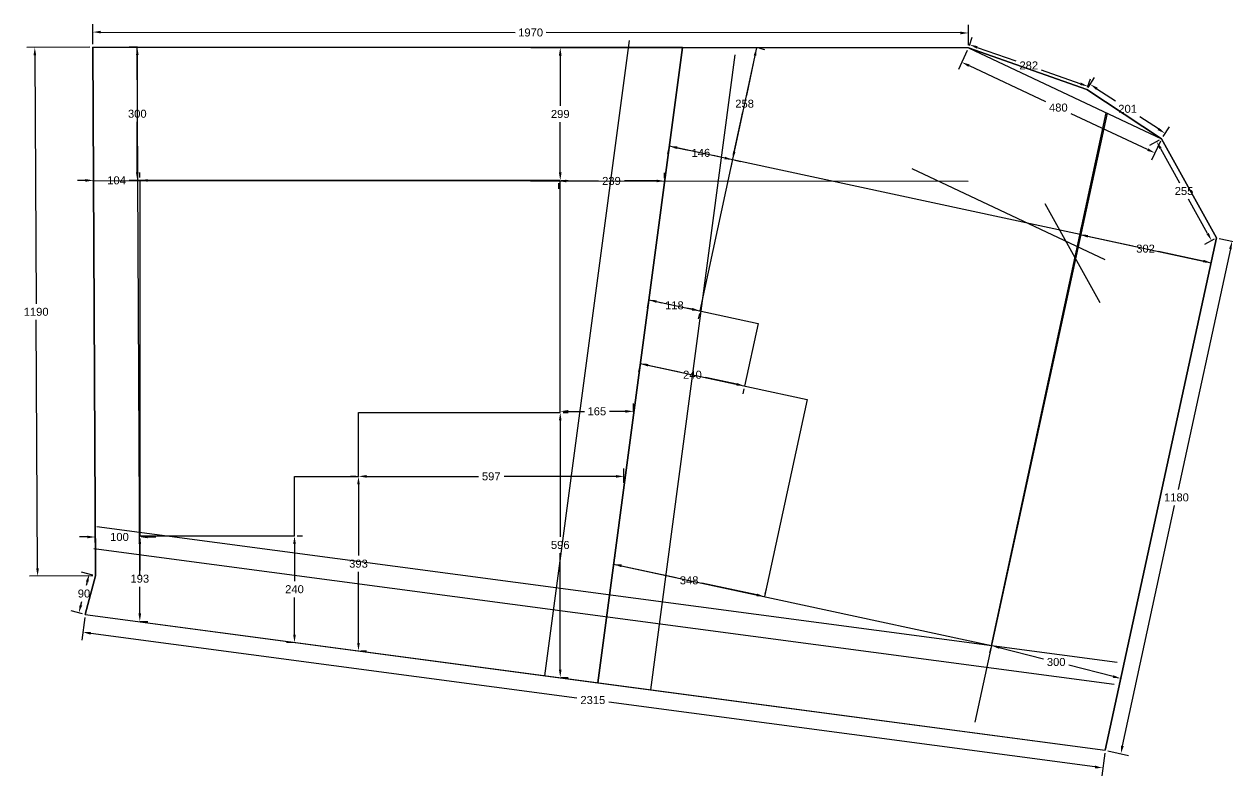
# Model space of a CAD drawing. Header units: inches. Extents: x -2903 to 3367, y -161 to 1064.
# Drawn here: x -679.21 to -652.13, y 558.26 to 575.18 of the extents above; entities that cross this region are included whole.
import ezdxf

# ---------------------------------------------------------------- set-up
doc = ezdxf.new("R2010")
doc.units = ezdxf.units.IN
doc.header["$MEASUREMENT"] = 0
doc.styles.get("Standard").update_dxf_attribs({"font": 'arial.ttf'})
doc.dimstyles.get("Standard").update_dxf_attribs({"dimtxt": 0.18, "dimasz": 0.18, "dimexe": 0.18, "dimexo": 0.0625, "dimgap": 0.09, "dimtad": 0, "dimtih": 1, "dimtoh": 1, "dimdec": 0, "dimlfac": 100, "dimzin": 0, "dimdsep": 46, "dimtxsty": 'Standard', "dimcen": 0.09, "dimadec": 0, "dimazin": 0, "dimtfac": 1, "dimtdec": 0, "dimtofl": 0, "dimtmove": 0, "dimatfit": 3, "dimfxl": 1, "dimtolj": 1, "dimtzin": 0, "dimarcsym": 0})

# ---------------------------------------------------------------- blocks, each defined once
blk = doc.blocks.new('*D396')
at = {"color": 0, "lineweight": -2, "transparency": 16777216}
for p, q in [((-677.843, 561.829), (-677.911, 561.316)), ((-677.709, 561.47), (-666.775, 560.015)), ((-655.118, 558.463), (-666.053, 559.919)), ((-654.895, 558.775), (-654.964, 558.261))]:
    blk.add_line(p, q, dxfattribs=at)
at = {"color": 0, "transparency": 16777216}
for points in [[(-677.705, 561.5), (-677.713, 561.441), (-677.887, 561.494)], [(-655.114, 558.493), (-655.122, 558.433), (-654.94, 558.439)]]:
    blk.add_solid(points, dxfattribs=at)
at = {"layer": 'Defpoints', "color": 0, "transparency": 16777216}
for p in [(-677.835, 561.891), (-654.887, 558.837), (-654.94, 558.439)]:
    blk.add_point(p, dxfattribs=at)
at = {"color": 0, "transparency": 16777216, "insert": (-666.414, 559.967), "char_height": 0.18, "attachment_point": 5}
blk.add_mtext('\\A1;2315', dxfattribs=at)
blk = doc.blocks.new('*D278')
at = {"color": 0, "lineweight": -2, "transparency": 16777216}
for p, q in [((-677.661, 562.777), (-677.917, 562.846)), ((-677.79, 562.625), (-677.811, 562.546)), ((-677.895, 561.908), (-678.151, 561.977)), ((-677.93, 562.104), (-677.909, 562.182))]:
    blk.add_line(p, q, dxfattribs=at)
at = {"color": 0, "transparency": 16777216}
for points in [[(-677.819, 562.633), (-677.761, 562.617), (-677.743, 562.799)], [(-677.959, 562.111), (-677.901, 562.096), (-677.977, 561.93)]]:
    blk.add_solid(points, dxfattribs=at)
at = {"layer": 'Defpoints', "color": 0, "transparency": 16777216}
for p in [(-677.743, 562.799), (-677.601, 562.76), (-677.835, 561.891)]:
    blk.add_point(p, dxfattribs=at)
at = {"color": 0, "transparency": 16777216, "insert": (-677.86, 562.364), "char_height": 0.18, "attachment_point": 5}
blk.add_mtext('\\A1;90', dxfattribs=at)
blk = doc.blocks.new('*D279')
at = {"color": 0, "lineweight": -2, "transparency": 16777216}
for p, q in [((-677.727, 574.66), (-679.147, 574.652)), ((-678.966, 574.473), (-678.937, 568.885)), ((-678.905, 562.933), (-678.935, 568.521)), ((-677.663, 562.76), (-679.084, 562.752))]:
    blk.add_line(p, q, dxfattribs=at)
at = {"color": 0, "transparency": 16777216}
for points in [[(-678.936, 574.473), (-678.996, 574.473), (-678.967, 574.653)], [(-678.875, 562.934), (-678.935, 562.933), (-678.904, 562.753)]]:
    blk.add_solid(points, dxfattribs=at)
at = {"layer": 'Defpoints', "color": 0, "transparency": 16777216}
for p in [(-678.967, 574.653), (-677.664, 574.66), (-677.601, 562.76)]:
    blk.add_point(p, dxfattribs=at)
at = {"color": 0, "transparency": 16777216, "insert": (-678.936, 568.703), "char_height": 0.18, "attachment_point": 5}
blk.add_mtext('\\A1;1190', dxfattribs=at)
blk = doc.blocks.new('*D280')
at = {"color": 0, "lineweight": -2, "transparency": 16777216}
for p, q in [((-677.664, 574.723), (-677.664, 575.177)), ((-677.484, 574.997), (-668.164, 574.988)), ((-658.144, 574.977), (-667.464, 574.987)), ((-657.964, 574.702), (-657.964, 575.157))]:
    blk.add_line(p, q, dxfattribs=at)
at = {"color": 0, "transparency": 16777216}
for points in [[(-677.484, 575.027), (-677.484, 574.967), (-677.664, 574.997)], [(-658.144, 575.007), (-658.144, 574.947), (-657.964, 574.977)]]:
    blk.add_solid(points, dxfattribs=at)
at = {"layer": 'Defpoints', "color": 0, "transparency": 16777216}
for p in [(-657.964, 574.977), (-677.664, 574.66), (-657.964, 574.64)]:
    blk.add_point(p, dxfattribs=at)
at = {"color": 0, "transparency": 16777216, "insert": (-667.814, 574.987), "char_height": 0.18, "attachment_point": 5}
blk.add_mtext('\\A1;1970', dxfattribs=at)
blk = doc.blocks.new('*D281')
at = {"color": 0, "lineweight": -2, "transparency": 16777216}
for p, q in [((-652.323, 570.355), (-651.859, 570.254)), ((-652.073, 570.117), (-653.247, 564.709)), ((-654.5, 558.937), (-653.326, 564.345)), ((-654.826, 558.824), (-654.362, 558.723))]:
    blk.add_line(p, q, dxfattribs=at)
at = {"color": 0, "transparency": 16777216}
for points in [[(-652.102, 570.123), (-652.044, 570.11), (-652.035, 570.293)], [(-654.529, 558.943), (-654.47, 558.931), (-654.538, 558.761)]]:
    blk.add_solid(points, dxfattribs=at)
at = {"layer": 'Defpoints', "color": 0, "transparency": 16777216}
for p in [(-652.384, 570.368), (-654.887, 558.837), (-654.538, 558.761)]:
    blk.add_point(p, dxfattribs=at)
at = {"color": 0, "transparency": 16777216, "insert": (-653.286, 564.527), "char_height": 0.18, "attachment_point": 5}
blk.add_mtext('\\A1;1180', dxfattribs=at)
blk = doc.blocks.new('*D282')
at = {"color": 0, "lineweight": -2, "transparency": 16777216}
for p, q in [((-657.991, 574.583), (-658.192, 574.156)), ((-657.952, 574.242), (-656.235, 573.435)), ((-653.934, 572.354), (-655.651, 573.161)), ((-653.647, 572.542), (-653.848, 572.115))]:
    blk.add_line(p, q, dxfattribs=at)
at = {"color": 0, "transparency": 16777216}
for points in [[(-657.94, 574.269), (-657.965, 574.215), (-658.115, 574.319)], [(-653.921, 572.381), (-653.947, 572.327), (-653.771, 572.277)]]:
    blk.add_solid(points, dxfattribs=at)
at = {"layer": 'Defpoints', "color": 0, "transparency": 16777216}
for p in [(-657.964, 574.64), (-653.62, 572.599), (-653.771, 572.277)]:
    blk.add_point(p, dxfattribs=at)
at = {"color": 0, "transparency": 16777216, "insert": (-655.943, 573.298), "char_height": 0.18, "attachment_point": 5}
blk.add_mtext('\\A1;480', dxfattribs=at)
blk = doc.blocks.new('*D283')
at = {"color": 0, "lineweight": -2, "transparency": 16777216}
for p, q in [((-653.675, 572.568), (-653.89, 572.449)), ((-653.645, 572.379), (-653.215, 571.603)), ((-652.584, 570.463), (-653.014, 571.239)), ((-652.439, 570.338), (-652.654, 570.219))]:
    blk.add_line(p, q, dxfattribs=at)
at = {"color": 0, "transparency": 16777216}
for points in [[(-653.619, 572.393), (-653.672, 572.364), (-653.733, 572.536)], [(-652.557, 570.478), (-652.61, 570.449), (-652.496, 570.306)]]:
    blk.add_solid(points, dxfattribs=at)
at = {"layer": 'Defpoints', "color": 0, "transparency": 16777216}
for p in [(-653.62, 572.599), (-652.384, 570.368), (-652.496, 570.306)]:
    blk.add_point(p, dxfattribs=at)
at = {"color": 0, "transparency": 16777216, "insert": (-653.115, 571.421), "char_height": 0.18, "attachment_point": 5}
blk.add_mtext('\\A1;255', dxfattribs=at)
blk = doc.blocks.new('*D284')
at = {"color": 0, "lineweight": -2, "transparency": 16777216}
for p, q in [((-657.944, 574.699), (-657.879, 574.883)), ((-657.769, 574.654), (-656.898, 574.347)), ((-655.448, 573.836), (-656.319, 574.143)), ((-655.284, 573.761), (-655.219, 573.945))]:
    blk.add_line(p, q, dxfattribs=at)
at = {"color": 0, "transparency": 16777216}
for points in [[(-657.759, 574.682), (-657.779, 574.625), (-657.938, 574.714)], [(-655.438, 573.864), (-655.458, 573.807), (-655.279, 573.776)]]:
    blk.add_solid(points, dxfattribs=at)
at = {"layer": 'Defpoints', "color": 0, "transparency": 16777216}
for p in [(-657.938, 574.714), (-657.964, 574.64), (-655.304, 573.702)]:
    blk.add_point(p, dxfattribs=at)
at = {"color": 0, "transparency": 16777216, "insert": (-656.608, 574.245), "char_height": 0.18, "attachment_point": 5}
blk.add_mtext('\\A1;282', dxfattribs=at)
blk = doc.blocks.new('*D285')
at = {"color": 0, "lineweight": -2, "transparency": 16777216}
for p, q in [((-655.27, 573.754), (-655.127, 573.972)), ((-655.075, 573.723), (-654.657, 573.449)), ((-653.692, 572.817), (-654.111, 573.091)), ((-653.586, 572.651), (-653.443, 572.869))]:
    blk.add_line(p, q, dxfattribs=at)
at = {"color": 0, "transparency": 16777216}
for points in [[(-655.059, 573.748), (-655.092, 573.698), (-655.226, 573.822)], [(-653.676, 572.842), (-653.709, 572.792), (-653.542, 572.718)]]:
    blk.add_solid(points, dxfattribs=at)
at = {"layer": 'Defpoints', "color": 0, "transparency": 16777216}
for p in [(-655.304, 573.702), (-653.62, 572.599), (-653.542, 572.718)]:
    blk.add_point(p, dxfattribs=at)
at = {"color": 0, "transparency": 16777216, "insert": (-654.384, 573.27), "char_height": 0.18, "attachment_point": 5}
blk.add_mtext('\\A1;201', dxfattribs=at)
blk = doc.blocks.new('*D286')
at = {"color": 0, "lineweight": -2, "transparency": 16777216}
for p, q in [((-676.543, 563.662), (-676.425, 563.662)), ((-676.605, 563.482), (-676.605, 562.881)), ((-676.605, 561.916), (-676.605, 562.517)), ((-676.603, 561.736), (-676.425, 561.736))]:
    blk.add_line(p, q, dxfattribs=at)
at = {"color": 0, "transparency": 16777216}
for points in [[(-676.635, 563.482), (-676.575, 563.482), (-676.605, 563.662)], [(-676.635, 561.916), (-676.575, 561.916), (-676.605, 561.736)]]:
    blk.add_solid(points, dxfattribs=at)
at = {"layer": 'Defpoints', "color": 0, "transparency": 16777216}
for p in [(-676.605, 563.662), (-676.666, 561.736), (-676.605, 561.736)]:
    blk.add_point(p, dxfattribs=at)
at = {"color": 0, "transparency": 16777216, "insert": (-676.605, 562.699), "char_height": 0.18, "attachment_point": 5}
blk.add_mtext('\\A1;193', dxfattribs=at)
blk = doc.blocks.new('*D287')
at = {"color": 0, "lineweight": -2, "transparency": 16777216}
for p, q in [((-677.785, 563.637), (-677.965, 563.637)), ((-677.605, 563.601), (-677.605, 563.457)), ((-676.605, 563.599), (-676.605, 563.457)), ((-676.425, 563.637), (-676.245, 563.637))]:
    blk.add_line(p, q, dxfattribs=at)
at = {"color": 0, "transparency": 16777216}
for points in [[(-677.785, 563.667), (-677.785, 563.607), (-677.605, 563.637)], [(-676.425, 563.667), (-676.425, 563.607), (-676.605, 563.637)]]:
    blk.add_solid(points, dxfattribs=at)
at = {"layer": 'Defpoints', "color": 0, "transparency": 16777216}
for p in [(-677.605, 563.664), (-677.605, 563.637), (-676.605, 563.662)]:
    blk.add_point(p, dxfattribs=at)
at = {"color": 0, "transparency": 16777216, "insert": (-677.062, 563.637), "char_height": 0.18, "attachment_point": 5}
blk.add_mtext('\\A1;100', dxfattribs=at)
blk = doc.blocks.new('*D288')
at = {"color": 0, "lineweight": -2, "transparency": 16777216}
for p, q in [((-667.147, 566.502), (-667.147, 566.644)), ((-665.5, 566.449), (-665.5, 566.644)), ((-666.967, 566.464), (-666.605, 566.464)), ((-665.68, 566.464), (-666.042, 566.464))]:
    blk.add_line(p, q, dxfattribs=at)
at = {"color": 0, "transparency": 16777216}
for points in [[(-666.967, 566.494), (-666.967, 566.434), (-667.147, 566.464)], [(-665.68, 566.494), (-665.68, 566.434), (-665.5, 566.464)]]:
    blk.add_solid(points, dxfattribs=at)
at = {"layer": 'Defpoints', "color": 0, "transparency": 16777216}
for p in [(-667.147, 566.439), (-665.5, 566.464), (-665.5, 566.387)]:
    blk.add_point(p, dxfattribs=at)
at = {"color": 0, "transparency": 16777216, "insert": (-666.323, 566.464), "char_height": 0.18, "attachment_point": 5}
blk.add_mtext('\\A1;165', dxfattribs=at)
blk = doc.blocks.new('*D289')
at = {"color": 0, "lineweight": -2, "transparency": 16777216}
for p, q in [((-664.8, 571.709), (-664.8, 571.827)), ((-667.19, 571.597), (-667.19, 571.467)), ((-667.01, 571.647), (-666.285, 571.647)), ((-664.98, 571.647), (-665.704, 571.647))]:
    blk.add_line(p, q, dxfattribs=at)
at = {"color": 0, "transparency": 16777216}
for points in [[(-667.01, 571.677), (-667.01, 571.617), (-667.19, 571.647)], [(-664.98, 571.677), (-664.98, 571.617), (-664.8, 571.647)]]:
    blk.add_solid(points, dxfattribs=at)
at = {"layer": 'Defpoints', "color": 0, "transparency": 16777216}
for p in [(-667.19, 571.659), (-664.8, 571.647), (-664.8, 571.647)]:
    blk.add_point(p, dxfattribs=at)
at = {"color": 0, "transparency": 16777216, "insert": (-665.995, 571.647), "char_height": 0.18, "attachment_point": 5}
blk.add_mtext('\\A1;239', dxfattribs=at)
blk = doc.blocks.new('*D290')
at = {"color": 0, "lineweight": -2, "transparency": 16777216}
for p, q in [((-673.063, 563.662), (-672.945, 563.662)), ((-673.125, 563.482), (-673.125, 562.643)), ((-673.125, 561.44), (-673.125, 562.279)), ((-673.152, 561.26), (-673.305, 561.26))]:
    blk.add_line(p, q, dxfattribs=at)
at = {"color": 0, "transparency": 16777216}
for points in [[(-673.155, 563.482), (-673.095, 563.482), (-673.125, 563.662)], [(-673.155, 561.44), (-673.095, 561.44), (-673.125, 561.26)]]:
    blk.add_solid(points, dxfattribs=at)
at = {"layer": 'Defpoints', "color": 0, "transparency": 16777216}
for p in [(-673.125, 563.662), (-673.125, 561.26), (-673.089, 561.26)]:
    blk.add_point(p, dxfattribs=at)
at = {"color": 0, "transparency": 16777216, "insert": (-673.125, 562.461), "char_height": 0.18, "attachment_point": 5}
blk.add_mtext('\\A1;240', dxfattribs=at)
blk = doc.blocks.new('*D291')
at = {"color": 0, "lineweight": -2, "transparency": 16777216}
for p, q in [((-671.685, 565.062), (-671.685, 565.181)), ((-665.713, 564.852), (-665.713, 565.181)), ((-671.505, 565.001), (-668.988, 565.001)), ((-665.893, 565.001), (-668.41, 565.001))]:
    blk.add_line(p, q, dxfattribs=at)
at = {"color": 0, "transparency": 16777216}
for points in [[(-671.505, 565.031), (-671.505, 564.971), (-671.685, 565.001)], [(-665.893, 565.031), (-665.893, 564.971), (-665.713, 565.001)]]:
    blk.add_solid(points, dxfattribs=at)
at = {"layer": 'Defpoints', "color": 0, "transparency": 16777216}
for p in [(-671.685, 564.999), (-665.713, 565.001), (-665.713, 564.79)]:
    blk.add_point(p, dxfattribs=at)
at = {"color": 0, "transparency": 16777216, "insert": (-668.699, 565.001), "char_height": 0.18, "attachment_point": 5}
blk.add_mtext('\\A1;597', dxfattribs=at)
blk = doc.blocks.new('*D292')
at = {"color": 0, "lineweight": -2, "transparency": 16777216}
for p, q in [((-671.748, 564.999), (-671.866, 564.999)), ((-671.686, 564.819), (-671.686, 563.218)), ((-671.686, 561.253), (-671.686, 562.854)), ((-671.623, 561.073), (-671.506, 561.073))]:
    blk.add_line(p, q, dxfattribs=at)
at = {"color": 0, "transparency": 16777216}
for points in [[(-671.716, 564.819), (-671.656, 564.819), (-671.686, 564.999)], [(-671.716, 561.253), (-671.656, 561.253), (-671.686, 561.073)]]:
    blk.add_solid(points, dxfattribs=at)
at = {"layer": 'Defpoints', "color": 0, "transparency": 16777216}
for p in [(-671.685, 564.999), (-671.686, 561.073), (-671.686, 561.073)]:
    blk.add_point(p, dxfattribs=at)
at = {"color": 0, "transparency": 16777216, "insert": (-671.686, 563.036), "char_height": 0.18, "attachment_point": 5}
blk.add_mtext('\\A1;393', dxfattribs=at)
blk = doc.blocks.new('*D293')
at = {"color": 0, "lineweight": -2, "transparency": 16777216}
for p, q in [((-677.648, 571.723), (-677.648, 571.84)), ((-676.605, 571.722), (-676.605, 571.84)), ((-677.828, 571.66), (-678.008, 571.66)), ((-676.425, 571.66), (-676.245, 571.66))]:
    blk.add_line(p, q, dxfattribs=at)
at = {"color": 0, "transparency": 16777216}
for points in [[(-677.828, 571.69), (-677.828, 571.63), (-677.648, 571.66)], [(-676.425, 571.69), (-676.425, 571.63), (-676.605, 571.66)]]:
    blk.add_solid(points, dxfattribs=at)
at = {"layer": 'Defpoints', "color": 0, "transparency": 16777216}
for p in [(-677.648, 571.66), (-677.648, 571.66), (-676.605, 571.659)]:
    blk.add_point(p, dxfattribs=at)
at = {"color": 0, "transparency": 16777216, "insert": (-677.127, 571.66), "char_height": 0.18, "attachment_point": 5}
blk.add_mtext('\\A1;104', dxfattribs=at)
blk = doc.blocks.new('*D294')
at = {"color": 0, "lineweight": -2, "transparency": 16777216}
for p, q in [((-676.656, 574.659), (-676.841, 574.659)), ((-676.661, 574.479), (-676.661, 573.341)), ((-676.661, 571.839), (-676.661, 572.977)), ((-676.668, 571.659), (-676.841, 571.659))]:
    blk.add_line(p, q, dxfattribs=at)
at = {"color": 0, "transparency": 16777216}
for points in [[(-676.691, 574.479), (-676.631, 574.479), (-676.661, 574.659)], [(-676.691, 571.839), (-676.631, 571.839), (-676.661, 571.659)]]:
    blk.add_solid(points, dxfattribs=at)
at = {"layer": 'Defpoints', "color": 0, "transparency": 16777216}
for p in [(-676.661, 574.659), (-676.593, 574.659), (-676.605, 571.659)]:
    blk.add_point(p, dxfattribs=at)
at = {"color": 0, "transparency": 16777216, "insert": (-676.661, 573.159), "char_height": 0.18, "attachment_point": 5}
blk.add_mtext('\\A1;300', dxfattribs=at)
blk = doc.blocks.new('*D295')
at = {"color": 0, "lineweight": -2, "transparency": 16777216}
for p, q in [((-667.183, 574.65), (-666.967, 574.65)), ((-667.147, 574.47), (-667.147, 573.336)), ((-667.147, 571.839), (-667.147, 572.972)), ((-667.127, 571.659), (-666.967, 571.659))]:
    blk.add_line(p, q, dxfattribs=at)
at = {"color": 0, "transparency": 16777216}
for points in [[(-667.177, 574.47), (-667.117, 574.47), (-667.147, 574.65)], [(-667.177, 571.839), (-667.117, 571.839), (-667.147, 571.659)]]:
    blk.add_solid(points, dxfattribs=at)
at = {"layer": 'Defpoints', "color": 0, "transparency": 16777216}
for p in [(-667.246, 574.65), (-667.147, 574.65), (-667.19, 571.659)]:
    blk.add_point(p, dxfattribs=at)
at = {"color": 0, "transparency": 16777216, "insert": (-667.147, 573.154), "char_height": 0.18, "attachment_point": 5}
blk.add_mtext('\\A1;299', dxfattribs=at)
blk = doc.blocks.new('*D296')
at = {"color": 0, "lineweight": -2, "transparency": 16777216}
for p, q in [((-667.147, 566.259), (-667.147, 563.639)), ((-667.085, 566.439), (-666.967, 566.439)), ((-667.147, 560.655), (-667.147, 563.275)), ((-667.128, 560.475), (-666.967, 560.475))]:
    blk.add_line(p, q, dxfattribs=at)
at = {"color": 0, "transparency": 16777216}
for points in [[(-667.177, 566.259), (-667.117, 566.259), (-667.147, 566.439)], [(-667.177, 560.655), (-667.117, 560.655), (-667.147, 560.475)]]:
    blk.add_solid(points, dxfattribs=at)
at = {"layer": 'Defpoints', "color": 0, "transparency": 16777216}
for p in [(-667.147, 566.439), (-667.19, 560.475), (-667.147, 560.475)]:
    blk.add_point(p, dxfattribs=at)
at = {"color": 0, "transparency": 16777216, "insert": (-667.147, 563.457), "char_height": 0.18, "attachment_point": 5}
blk.add_mtext('\\A1;596', dxfattribs=at)
blk = doc.blocks.new('*D297')
at = {"color": 0, "lineweight": -2, "transparency": 16777216}
for p, q in [((-655.442, 570.503), (-655.418, 570.618)), ((-655.28, 570.404), (-654.269, 570.186)), ((-652.682, 569.845), (-653.693, 570.062)), ((-652.493, 569.868), (-652.468, 569.983))]:
    blk.add_line(p, q, dxfattribs=at)
at = {"color": 0, "transparency": 16777216}
for points in [[(-655.273, 570.433), (-655.286, 570.374), (-655.456, 570.442)], [(-652.675, 569.874), (-652.688, 569.815), (-652.506, 569.807)]]:
    blk.add_solid(points, dxfattribs=at)
at = {"layer": 'Defpoints', "color": 0, "transparency": 16777216}
for p in [(-655.456, 570.442), (-655.456, 570.442), (-652.506, 569.807)]:
    blk.add_point(p, dxfattribs=at)
at = {"color": 0, "transparency": 16777216, "insert": (-653.981, 570.124), "char_height": 0.18, "attachment_point": 5}
blk.add_mtext('\\A1;302', dxfattribs=at)
blk = doc.blocks.new('*D187')
at = {"color": 0, "lineweight": -2, "transparency": 16777216}
for p, q in [((-657.461, 561.135), (-657.49, 561.021)), ((-657.271, 561.151), (-656.28, 560.898)), ((-654.711, 560.498), (-655.703, 560.751)), ((-654.552, 560.393), (-654.581, 560.279))]:
    blk.add_line(p, q, dxfattribs=at)
at = {"color": 0, "transparency": 16777216}
for points in [[(-657.264, 561.18), (-657.279, 561.122), (-657.446, 561.195)], [(-654.704, 560.527), (-654.719, 560.469), (-654.537, 560.453)]]:
    blk.add_solid(points, dxfattribs=at)
at = {"layer": 'Defpoints', "color": 0, "transparency": 16777216}
for p in [(-657.446, 561.195), (-654.537, 560.453), (-654.537, 560.453)]:
    blk.add_point(p, dxfattribs=at)
at = {"color": 0, "transparency": 16777216, "insert": (-655.991, 560.824), "char_height": 0.18, "attachment_point": 5}
blk.add_mtext('\\A1;300', dxfattribs=at)
blk = doc.blocks.new('*D298')
at = {"color": 0, "lineweight": -2, "transparency": 16777216}
for p, q in [((-664.708, 572.371), (-664.733, 572.256)), ((-664.519, 572.394), (-664.264, 572.339)), ((-663.448, 572.164), (-663.703, 572.219)), ((-663.285, 572.065), (-663.31, 571.95))]:
    blk.add_line(p, q, dxfattribs=at)
at = {"color": 0, "transparency": 16777216}
for points in [[(-664.513, 572.424), (-664.526, 572.365), (-664.695, 572.432)], [(-663.441, 572.193), (-663.454, 572.134), (-663.272, 572.126)]]:
    blk.add_solid(points, dxfattribs=at)
at = {"layer": 'Defpoints', "color": 0, "transparency": 16777216}
for p in [(-664.695, 572.432), (-664.695, 572.432), (-663.272, 572.126)]:
    blk.add_point(p, dxfattribs=at)
at = {"color": 0, "transparency": 16777216, "insert": (-663.983, 572.279), "char_height": 0.18, "attachment_point": 5}
blk.add_mtext('\\A1;146', dxfattribs=at)
blk = doc.blocks.new('*D299')
at = {"color": 0, "lineweight": -2, "transparency": 16777216}
for p, q in [((-665.169, 568.911), (-665.194, 568.796)), ((-664.98, 568.934), (-664.861, 568.908)), ((-664.181, 568.762), (-664.3, 568.787)), ((-664.018, 568.663), (-664.043, 568.548))]:
    blk.add_line(p, q, dxfattribs=at)
at = {"color": 0, "transparency": 16777216}
for points in [[(-664.974, 568.963), (-664.986, 568.905), (-665.156, 568.972)], [(-664.174, 568.791), (-664.187, 568.732), (-664.005, 568.724)]]:
    blk.add_solid(points, dxfattribs=at)
at = {"layer": 'Defpoints', "color": 0, "transparency": 16777216}
for p in [(-665.156, 568.972), (-664.005, 568.724), (-664.005, 568.724)]:
    blk.add_point(p, dxfattribs=at)
at = {"color": 0, "transparency": 16777216, "insert": (-664.58, 568.848), "char_height": 0.18, "attachment_point": 5}
blk.add_mtext('\\A1;118', dxfattribs=at)
blk = doc.blocks.new('*D300')
at = {"color": 0, "lineweight": -2, "transparency": 16777216}
for p, q in [((-665.36, 567.479), (-665.384, 567.364)), ((-665.17, 567.502), (-664.464, 567.35)), ((-663.177, 567.072), (-663.883, 567.225)), ((-663.014, 566.973), (-663.038, 566.858))]:
    blk.add_line(p, q, dxfattribs=at)
at = {"color": 0, "transparency": 16777216}
for points in [[(-665.164, 567.531), (-665.177, 567.473), (-665.346, 567.54)], [(-663.17, 567.102), (-663.183, 567.043), (-663.001, 567.034)]]:
    blk.add_solid(points, dxfattribs=at)
at = {"layer": 'Defpoints', "color": 0, "transparency": 16777216}
for p in [(-665.346, 567.54), (-663.001, 567.034), (-663.001, 567.034)]:
    blk.add_point(p, dxfattribs=at)
at = {"color": 0, "transparency": 16777216, "insert": (-664.174, 567.287), "char_height": 0.18, "attachment_point": 5}
blk.add_mtext('\\A1;240', dxfattribs=at)
blk = doc.blocks.new('*D301')
at = {"color": 0, "lineweight": -2, "transparency": 16777216}
for p, q in [((-665.934, 563.088), (-665.909, 563.203)), ((-665.771, 562.989), (-664.537, 562.723)), ((-662.725, 562.332), (-663.959, 562.598)), ((-662.536, 562.356), (-662.511, 562.47))]:
    blk.add_line(p, q, dxfattribs=at)
at = {"color": 0, "transparency": 16777216}
for points in [[(-665.765, 563.018), (-665.778, 562.959), (-665.947, 563.027)], [(-662.718, 562.362), (-662.731, 562.303), (-662.549, 562.295)]]:
    blk.add_solid(points, dxfattribs=at)
at = {"layer": 'Defpoints', "color": 0, "transparency": 16777216}
for p in [(-665.947, 563.027), (-662.549, 562.295), (-662.549, 562.295)]:
    blk.add_point(p, dxfattribs=at)
at = {"color": 0, "transparency": 16777216, "insert": (-664.248, 562.661), "char_height": 0.18, "attachment_point": 5}
blk.add_mtext('\\A1;348', dxfattribs=at)
blk = doc.blocks.new('*D303')
at = {"color": 0, "lineweight": -2, "transparency": 16777216}
for p, q in [((-662.767, 574.469), (-662.961, 573.567)), ((-662.668, 574.632), (-662.553, 574.607)), ((-663.234, 572.302), (-663.039, 573.203)), ((-663.211, 572.113), (-663.096, 572.088))]:
    blk.add_line(p, q, dxfattribs=at)
at = {"color": 0, "transparency": 16777216}
for points in [[(-662.796, 574.475), (-662.737, 574.463), (-662.729, 574.645)], [(-663.263, 572.308), (-663.204, 572.295), (-663.272, 572.126)]]:
    blk.add_solid(points, dxfattribs=at)
at = {"layer": 'Defpoints', "color": 0, "transparency": 16777216}
for p in [(-662.729, 574.645), (-662.729, 574.645), (-663.272, 572.126)]:
    blk.add_point(p, dxfattribs=at)
at = {"color": 0, "transparency": 16777216, "insert": (-663, 573.385), "char_height": 0.18, "attachment_point": 5}
blk.add_mtext('\\A1;258', dxfattribs=at)

msp = doc.modelspace()

# ---------------------------------------------------------------- linework, layer by layer
for p, q in [((-677.601, 562.76), (-677.664, 574.66)), ((-677.664, 574.66), (-657.964, 574.64)), ((-676.601, 562.766), (-676.664, 574.666)), ((-662.729, 574.645), (-664.005, 568.724)), ((-657.964, 574.64), (-653.62, 572.599)), ((-657.964, 574.64), (-655.304, 573.702)), ((-655.304, 573.702), (-653.62, 572.599)), ((-657.446, 561.195), (-654.865, 573.184)), ((-653.62, 572.599), (-652.384, 570.368)), ((-655.454, 570.441), (-664.695, 572.432)), ((-659.24, 571.925), (-654.896, 569.883)), ((-677.667, 571.66), (-657.968, 571.64)), ((-656.244, 571.144), (-655.008, 568.914)), ((-657.446, 561.195), (-655.454, 570.441)), ((-655.456, 570.442), (-652.506, 569.807)), ((-652.384, 570.368), (-654.887, 558.837)), ((-665.156, 568.972), (-662.697, 568.442)), ((-662.697, 568.442), (-663.001, 567.034)), ((-665.346, 567.54), (-661.593, 566.731)), ((-661.593, 566.731), (-662.549, 562.295)), ((-677.571, 563.874), (-654.623, 560.819)), ((-665.947, 563.027), (-657.446, 561.195)), ((-677.835, 561.891), (-677.601, 562.76)), ((-677.835, 561.891), (-654.887, 558.837))]:
    msp.add_line(p, q)
at = {"color": 1}
for p, q in [((-667.492, 560.515), (-665.59, 574.805)), ((-666.303, 560.356), (-664.4, 574.647)), ((-665.113, 560.198), (-663.211, 574.488))]:
    msp.add_line(p, q, dxfattribs=at)
at = {"color": 40, "true_color": 0xf8d731}
for p, q in [((-654.845, 573.174), (-657.819, 559.473)), ((-667.19, 571.659), (-676.648, 571.659))]:
    msp.add_line(p, q, dxfattribs=at)
at = {"color": 2, "true_color": 0xf1eb1f}
msp.add_line((-677.637, 563.378), (-654.689, 560.324), dxfattribs=at)
for points in [[(-677.664, 574.66), (-677.601, 562.76), (-677.835, 561.891), (-666.303, 560.356), (-664.4, 574.647), (-677.664, 574.66)], [(-664.4, 574.647), (-666.303, 560.356), (-654.887, 558.837), (-652.384, 570.368), (-653.62, 572.599), (-655.304, 573.702), (-657.964, 574.64), (-664.4, 574.647)], [(-676.605, 571.659), (-676.605, 563.662), (-673.125, 563.662), (-673.125, 564.999), (-671.685, 564.999), (-671.685, 566.439), (-667.147, 566.439), (-667.147, 571.659), (-676.605, 571.659)]]:
    msp.add_lwpolyline(points)
at = {"color": 40, "true_color": 0xf8d731}
msp.add_lwpolyline([(-667.147, 567.579), (-667.147, 571.659), (-676.605, 571.659), (-676.605, 563.662), (-673.125, 563.662)], dxfattribs=at)

# ---------------------------------------------------------------- dimensions: what is measured, and where the dimension line sits
for p1, p2, distance, picture, middle in [((-677.664, 574.66), (-657.964, 574.64), 0.337, '*D280', (-667.814, 574.987)), ((-677.601, 562.76), (-677.664, 574.66), 1.303, '*D279', (-678.936, 568.703)), ((-663.272, 572.126), (-662.729, 574.645), 0, '*D303', (-663, 573.385)), ((-655.304, 573.702), (-657.964, 574.64), -0.078, '*D284', (-656.608, 574.245)), ((-657.964, 574.64), (-653.62, 572.599), -0.355, '*D282', (-655.943, 573.298)), ((-655.304, 573.702), (-653.62, 572.599), 0.143, '*D285', (-654.384, 573.27)), ((-653.62, 572.599), (-652.384, 570.368), -0.129, '*D283', (-653.115, 571.421)), ((-663.272, 572.126), (-664.695, 572.432), 0, '*D298', (-663.983, 572.279)), ((-652.506, 569.807), (-655.456, 570.442), 0, '*D297', (-653.981, 570.124)), ((-652.384, 570.368), (-654.887, 558.837), 0.357, '*D281', (-653.286, 564.527)), ((-665.156, 568.972), (-664.005, 568.724), 0, '*D299', (-664.58, 568.848)), ((-665.346, 567.54), (-663.001, 567.034), 0, '*D300', (-664.174, 567.287)), ((-665.947, 563.027), (-662.549, 562.295), 0, '*D301', (-664.248, 562.661)), ((-657.446, 561.195), (-654.537, 560.453), 0, '*D187', (-655.991, 560.824))]:
    dim = msp.add_aligned_dim(p1=p1, p2=p2, distance=distance, dimstyle='Standard')
    dim.commit()
    dim.dimension.update_dxf_attribs({"geometry": picture, "text_midpoint": middle})
for base, p1, p2, picture, middle in [((-676.661, 574.659), (-676.605, 571.659), (-676.593, 574.659), '*D294', (-676.661, 573.159)), ((-667.147, 574.65), (-667.19, 571.659), (-667.246, 574.65), '*D295', (-667.147, 573.154)), ((-667.147, 560.475), (-667.147, 566.439), (-667.19, 560.475), '*D296', (-667.147, 563.457)), ((-671.686, 561.073), (-671.685, 564.999), (-671.686, 561.073), '*D292', (-671.686, 563.036)), ((-676.605, 561.736), (-676.605, 563.662), (-676.666, 561.736), '*D286', (-676.605, 562.699)), ((-673.125, 561.26), (-673.125, 563.662), (-673.089, 561.26), '*D290', (-673.125, 562.461))]:
    dim = msp.add_linear_dim(base=base, p1=p1, p2=p2, angle=90, dimstyle='Standard')
    dim.commit()
    dim.dimension.update_dxf_attribs({"geometry": picture, "text_midpoint": middle})
for base, p1, p2, picture, middle in [((-677.648, 571.66), (-676.605, 571.659), (-677.648, 571.66), '*D293', (-677.127, 571.66)), ((-664.8, 571.647), (-667.19, 571.659), (-664.8, 571.647), '*D289', (-665.995, 571.647)), ((-665.5, 566.464), (-667.147, 566.439), (-665.5, 566.387), '*D288', (-666.323, 566.464)), ((-665.713, 565.001), (-671.685, 564.999), (-665.713, 564.79), '*D291', (-668.699, 565.001))]:
    dim = msp.add_linear_dim(base=base, p1=p1, p2=p2, dimstyle='Standard')
    dim.commit()
    dim.dimension.update_dxf_attribs({"geometry": picture, "text_midpoint": middle})
dim = msp.add_linear_dim(base=(-677.605, 563.637), p1=(-676.605, 563.662), p2=(-677.605, 563.664), dimstyle='Standard')
dim.commit()
dim.dimension.update_dxf_attribs({"geometry": '*D287', "text_midpoint": (-677.062, 563.637), "dimtype": 160})
for base, p2, angle, picture, middle, dimtype in [((-677.743, 562.799), (-677.601, 562.76), 74.9304, '*D278', (-677.86, 562.364), 161), ((-654.94, 558.439), (-654.887, 558.837), 352.4179, '*D396', (-666.414, 559.967), 160)]:
    dim = msp.add_linear_dim(base=base, p1=(-677.835, 561.891), p2=p2, angle=angle, dimstyle='Standard')
    dim.commit()
    dim.dimension.update_dxf_attribs({"geometry": picture, "text_midpoint": middle, "dimtype": dimtype})

doc.saveas('drawing.dxf')
